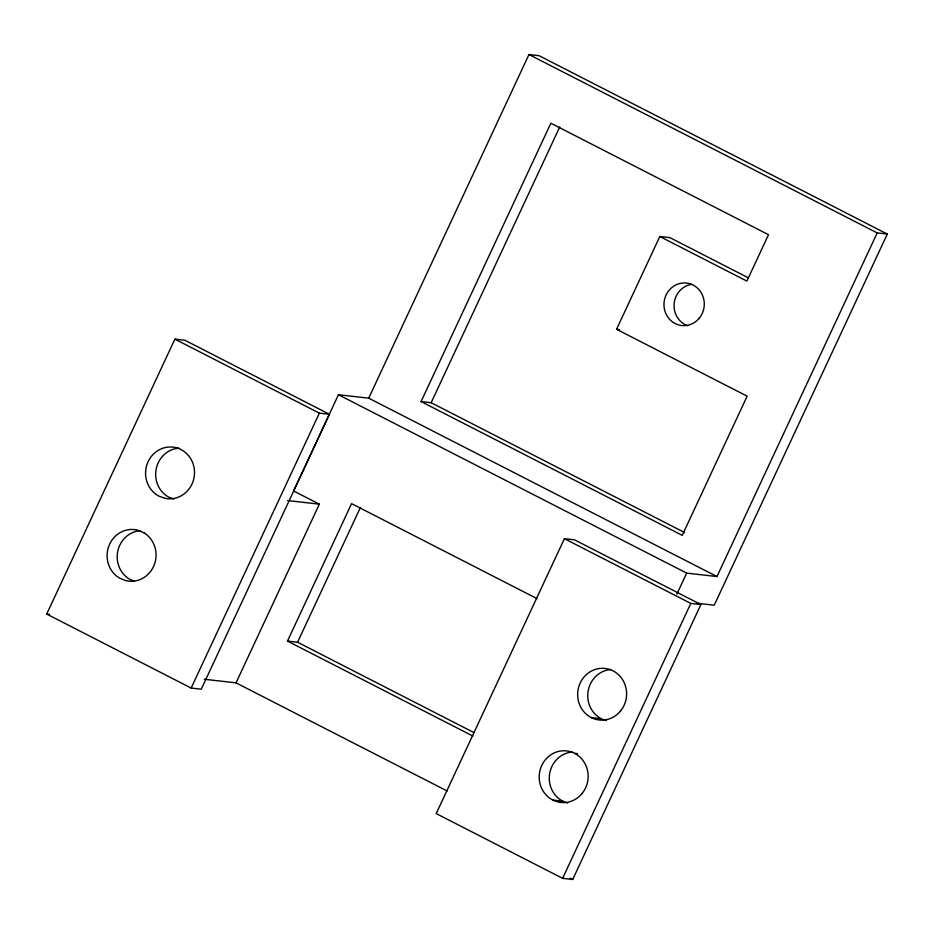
<?xml version="1.0" encoding="UTF-8"?>
<svg xmlns="http://www.w3.org/2000/svg" width="934" height="934" viewBox="0 0 934 934"><rect width="100%" height="100%" fill="white"/><g stroke="black" fill="none" stroke-linecap="round" stroke-linejoin="round"><path stroke-width="1.4" d="M46.7 614.058L174.892 339.135L184.99 340.291L329.445 414.287L201.254 689.199L191.155 688.054L46.7 614.058L49.584 614.385M191.155 688.054L319.346 413.143L329.445 414.287M696.927 603.224L714.241 605.185L887.3 234.06L877.201 232.916L716.962 576.558L368.72 398.164L338.435 394.732L293.568 490.945L319.358 504.162L236.033 682.859L204.301 679.251M368.72 398.164L528.959 54.522L539.058 55.678L887.3 234.06M472.884 736.062L287.474 641.086L351.569 503.636L536.98 598.612M287.474 641.086L297.561 642.23L360.431 507.419M421.071 401.562L550.862 123.218L768.507 234.703L746.873 281.099L659.824 236.5L616.557 329.282L747.142 396.179L682.24 535.357L421.071 401.562L431.158 402.717L684.587 532.532M431.158 402.717L559.723 127.001M564.405 538.673L436.213 813.584L562.607 878.322L572.705 879.478L700.897 604.555L574.503 539.817L564.405 538.673L690.81 603.411L700.897 604.555M676.835 594.199L686.677 573.114L716.962 576.558M562.607 878.322L690.81 603.411M659.824 236.5L669.911 237.645L748.017 277.655M616.557 329.282L619.44 329.609M287.625 500.566L319.358 504.162M591.222 717.592L601.321 718.736M574.562 753.329L577.446 753.656M552.765 800.064L562.863 801.209M173.782 499.025L168.902 497.227A25.942 24.471 -83.5 0 1 156.223 468.833A25.942 24.471 -83.5 0 1 179.001 448.157M134.286 581.182L129.511 579.173A25.942 24.471 -83.5 0 1 117.859 550.862A25.942 24.471 -83.5 0 1 140.334 530.64M528.959 54.522L877.201 232.916M338.435 394.732L686.677 573.114M174.892 339.135L319.346 413.143M297.561 642.23L473.9 732.56M236.033 682.859L447.188 791.016M570.125 878.147L572.705 879.478M687.681 325.733A21.365 20.151 -83.5 0 1 674.161 303.562A21.365 20.151 -83.5 0 1 691.662 284.31M606.131 720.558A25.942 24.471 -83.5 0 1 587.848 693.261A25.942 24.471 -83.5 0 1 610.696 669.515M567.674 803.03A25.942 24.471 -83.5 0 1 549.39 775.734A25.942 24.471 -83.5 0 1 572.238 751.987M164.816 498.289L158.803 496.082A25.942 24.471 -83.5 0 1 155.091 452.581A25.942 24.471 -83.5 0 1 193.933 466.872A25.942 24.471 -83.5 0 1 164.816 498.289M143.766 532.707L137.858 530.22A25.942 24.471 -83.5 0 0 108.939 545.83A25.942 24.471 -83.5 0 0 119.412 578.029L125.331 580.516A25.942 24.471 -83.5 0 0 154.238 564.895A25.942 24.471 -83.5 0 0 143.766 532.707M699.251 318.214A21.365 20.151 -83.5 0 0 688.125 283.317A21.365 20.151 -83.5 0 0 665.02 311.372A21.365 20.151 -83.5 0 0 699.251 318.214M620.48 711.113A25.942 24.471 -83.5 0 0 606.972 668.744A25.942 24.471 -83.5 0 0 578.917 702.8A25.942 24.471 -83.5 0 0 620.48 711.113M582.022 793.585A25.942 24.471 -83.5 0 0 568.514 751.216A25.942 24.471 -83.5 0 0 540.459 785.272A25.942 24.471 -83.5 0 0 582.022 793.585"/></g></svg>
